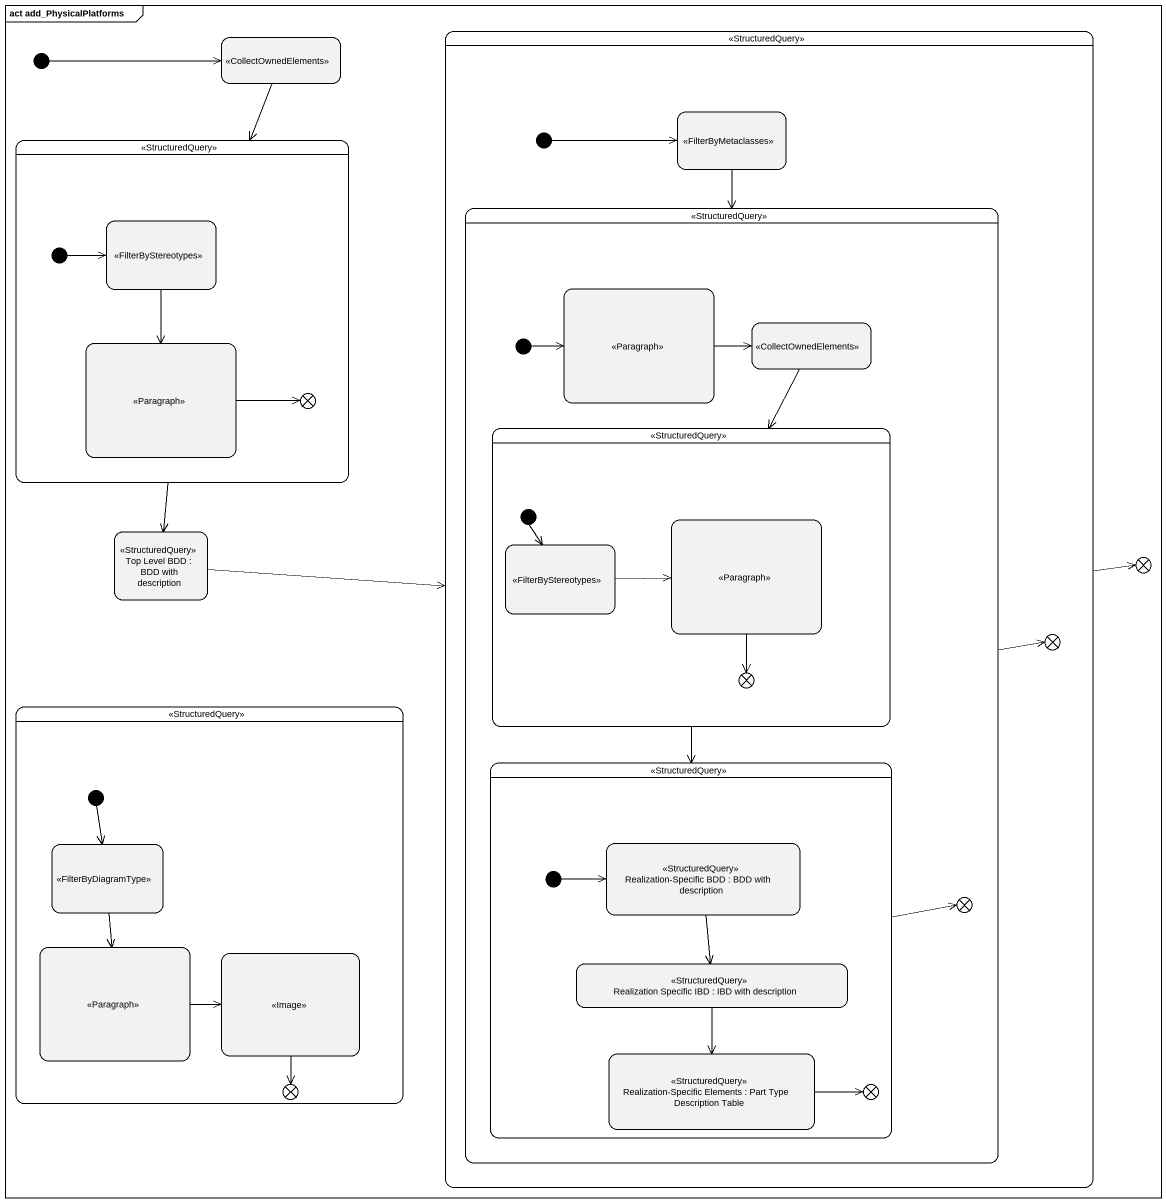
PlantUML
@startuml
mainframe act add_PhysicalPlatforms
hide empty description
state " " as state1 <<StructuredQuery>> {
  state " " as state3 <<FilterByMetaclasses>>
  state " " as state6 <<StructuredQuery>> {
    state " " as state7 <<Paragraph>>
    state " " as state9 <<CollectOwnedElements>>
    state " " as state10 <<StructuredQuery>> {
      state " " as state11 <<Paragraph>>
      state " " as state12 <<FilterByStereotypes>>
      state flowfinal4 <<end>>
      [*] --> state12
    }
    state " " as state14 <<StructuredQuery>> {
      state "Realization-Specific BDD : BDD with description" as Realization_Specific_BDD <<StructuredQuery>>
      state "Realization Specific IBD : IBD with description" as Realization_Specific_IBD <<StructuredQuery>>
      state "Realization-Specific Elements : Part Type Description Table" as Realization_Specific <<StructuredQuery>>
      state flowfinal7 <<end>>
      [*] -right-> Realization_Specific_BDD
    }
    state flowfinal5 <<end>>
    [*] -right-> state7
  }
  state flowfinal3 <<end>>
  [*] -right-> state3
}
state " " as state2 <<CollectOwnedElements>>
state " " as state4 <<StructuredQuery>> {
  state " " as state5 <<FilterByStereotypes>>
  state " " as state8 <<Paragraph>>
  state flowfinal1 <<end>>
  [*] -right-> state5
}
state "Top Level BDD : BDD with description" as Top_Level_BDD <<StructuredQuery>>
state flowfinal2 <<end>>
state " " as state13 <<StructuredQuery>> {
  state " " as state15 <<FilterByDiagramType>>
  state " " as state16 <<Paragraph>>
  state " " as state17 <<Image>>
  state flowfinal6 <<end>>
  [*] --> state15
}
[*] -right-> state2
state1 -right-> flowfinal2
state2 --> state4
state3 --> state6
state4 --> Top_Level_BDD
state5 --> state8
state6 -right-> flowfinal3
state7 -right-> state9
state8 -right-> flowfinal1
state9 --> state10
state10 --> state14
Top_Level_BDD -right-> state1
state11 --> flowfinal4
state12 -right-> state11
state14 -right-> flowfinal5
state15 --> state16
Realization_Specific_BDD --> Realization_Specific_IBD
state16 -right-> state17
state17 --> flowfinal6
Realization_Specific_IBD --> Realization_Specific
Realization_Specific -right-> flowfinal7
@enduml
